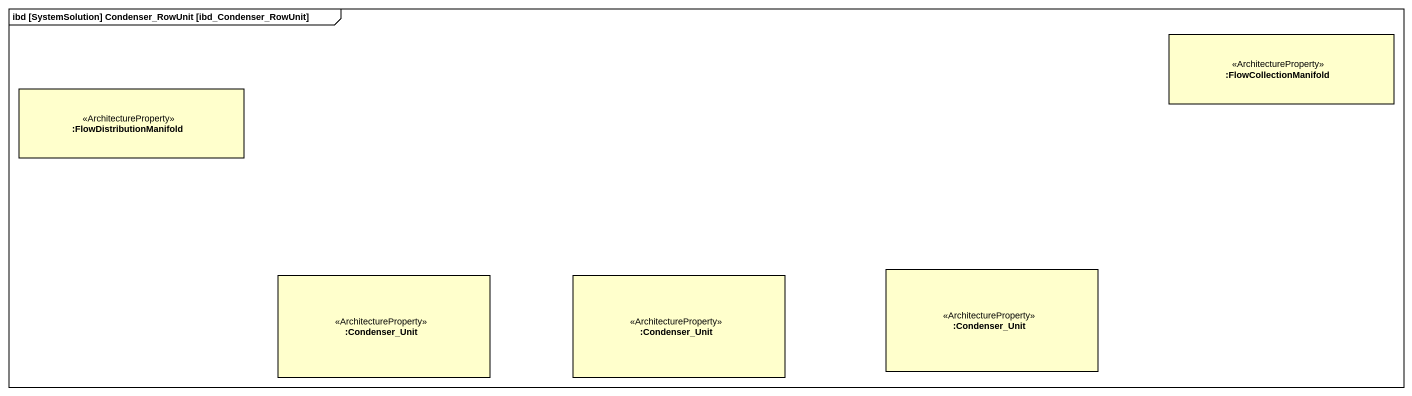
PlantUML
@startuml
mainframe ibd [SystemSolution] Condenser_RowUnit [ibd_Condenser_RowUnit]
rectangle ":FlowCollectionManifold" as FlowCollectionManifold <<ArchitectureProperty>>
rectangle ":FlowDistributionManifold" as FlowDistributionManifold <<ArchitectureProperty>>
rectangle ":Condenser_Unit" as Condenser_Unit <<ArchitectureProperty>>
rectangle ":Condenser_Unit" as Condenser_Unit_2 <<ArchitectureProperty>>
rectangle ":Condenser_Unit" as Condenser_Unit_3 <<ArchitectureProperty>>
@enduml
